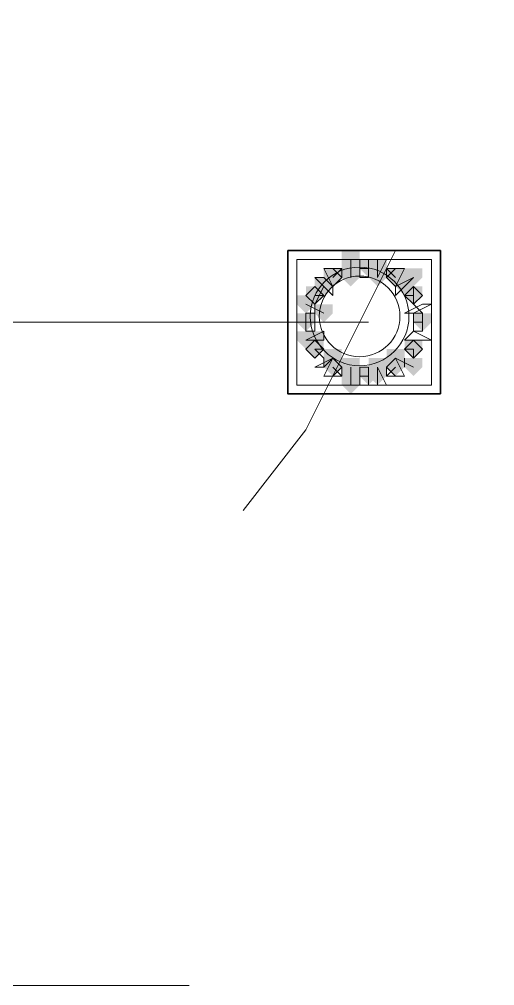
# Model space of a CAD drawing. Header units: millimetres. Extents: x 2315 to 4619, y 1334 to 1897.
# Drawn here: x 3853.13 to 3856.37, y 1534.67 to 1541.26 of the extents above; entities that cross this region are included whole.
import ezdxf

# ---------------------------------------------------------------- set-up
doc = ezdxf.new("R2010")
doc.units = ezdxf.units.MM
doc.linetypes.add('PDF_IMPORT', pattern=[1, 0.8, -0.2])
for name, color, linetype, true_color in [('PDF_10', 7, 'Continuous', 0x00b85c), ('PDF_AXIS', 7, 'Continuous', 0x00b85c), ('PDF_柱构件', 7, 'Continuous', 0x00b85c), ('PDF_转运站初步方案', 7, 'Continuous', 0x00b85c)]:
    doc.layers.add(name, color=color, linetype=linetype, true_color=true_color)
doc.layers.add('PDF_中心线层', color=1, linetype='Continuous')
doc.layers.add('PDF_粗实线层', color=7, linetype='Continuous')

msp = doc.modelspace()

# ---------------------------------------------------------------- hatches: boundary and pattern name
at = {"layer": 'PDF_10', "transparency": 33554559}
for points in [[(3855.5111, 1539.6195), (3855.45, 1539.6195), (3855.45, 1539.5584), (3855.5111, 1539.4974), (3855.5722, 1539.5584), (3855.5722, 1539.6195)], [(3855.5111, 1539.6195), (3855.45, 1539.6195), (3855.45, 1539.5584), (3855.5111, 1539.4974), (3855.5722, 1539.5584), (3855.5722, 1539.6195)], [(3855.5111, 1539.6195), (3855.45, 1539.6195), (3855.45, 1539.5584), (3855.5111, 1539.4974), (3855.5722, 1539.5584), (3855.5722, 1539.6195)], [(3855.2668, 1539.5584), (3855.2057, 1539.5584), (3855.2057, 1539.4974), (3855.2668, 1539.4363), (3855.3279, 1539.4974), (3855.3279, 1539.5584)], [(3855.2668, 1539.5584), (3855.2057, 1539.5584), (3855.2057, 1539.4974), (3855.2668, 1539.4363), (3855.3279, 1539.4974), (3855.3279, 1539.5584)], [(3855.6944, 1539.5584), (3855.6333, 1539.5584), (3855.6333, 1539.4974), (3855.6944, 1539.4363), (3855.7554, 1539.4974), (3855.7554, 1539.5584)], [(3855.6944, 1539.5584), (3855.6333, 1539.5584), (3855.6333, 1539.4974), (3855.6944, 1539.4363), (3855.7554, 1539.4974), (3855.7554, 1539.5584)], [(3855.1446, 1539.4363), (3855.0836, 1539.4363), (3855.0836, 1539.3752), (3855.1446, 1539.3141), (3855.2057, 1539.3752), (3855.2057, 1539.4363)], [(3855.1446, 1539.4363), (3855.0836, 1539.4363), (3855.0836, 1539.3752), (3855.1446, 1539.3141), (3855.2057, 1539.3752), (3855.2057, 1539.4363)], [(3855.8165, 1539.4363), (3855.7554, 1539.4363), (3855.7554, 1539.3752), (3855.8165, 1539.3141), (3855.8776, 1539.3752), (3855.8776, 1539.4363)], [(3855.8165, 1539.4363), (3855.7554, 1539.4363), (3855.7554, 1539.3752), (3855.8165, 1539.3141), (3855.8776, 1539.3752), (3855.8776, 1539.4363)], [(3855.0836, 1539.253), (3855.0225, 1539.253), (3855.0225, 1539.192), (3855.0836, 1539.1309), (3855.1446, 1539.192), (3855.1446, 1539.253)], [(3855.0836, 1539.253), (3855.0225, 1539.253), (3855.0225, 1539.192), (3855.0836, 1539.1309), (3855.1446, 1539.192), (3855.1446, 1539.253)], [(3855.8776, 1539.253), (3855.8165, 1539.253), (3855.8165, 1539.192), (3855.8776, 1539.1309), (3855.9387, 1539.192), (3855.9387, 1539.253)], [(3855.8776, 1539.253), (3855.8165, 1539.253), (3855.8165, 1539.192), (3855.8776, 1539.1309), (3855.9387, 1539.192), (3855.9387, 1539.253)], [(3855.1446, 1539.0698), (3855.0836, 1539.0698), (3855.0836, 1539.0087), (3855.1446, 1538.9476), (3855.2057, 1539.0087), (3855.2057, 1539.0698)], [(3855.1446, 1539.0698), (3855.0836, 1539.0698), (3855.0836, 1539.0087), (3855.1446, 1538.9476), (3855.2057, 1539.0087), (3855.2057, 1539.0698)], [(3855.8165, 1539.0698), (3855.7554, 1539.0698), (3855.7554, 1539.0087), (3855.8165, 1538.9476), (3855.8776, 1539.0087), (3855.8776, 1539.0698)], [(3855.8165, 1539.0698), (3855.7554, 1539.0698), (3855.7554, 1539.0087), (3855.8165, 1538.9476), (3855.8776, 1539.0087), (3855.8776, 1539.0698)], [(3855.2668, 1538.9476), (3855.2057, 1538.9476), (3855.2057, 1538.8866), (3855.2668, 1538.8255), (3855.3279, 1538.8866), (3855.3279, 1538.9476)], [(3855.2668, 1538.9476), (3855.2057, 1538.9476), (3855.2057, 1538.8866), (3855.2668, 1538.8255), (3855.3279, 1538.8866), (3855.3279, 1538.9476)], [(3855.6944, 1538.9476), (3855.6333, 1538.9476), (3855.6333, 1538.8866), (3855.6944, 1538.8255), (3855.7554, 1538.8866), (3855.7554, 1538.9476)], [(3855.6944, 1538.9476), (3855.6333, 1538.9476), (3855.6333, 1538.8866), (3855.6944, 1538.8255), (3855.7554, 1538.8866), (3855.7554, 1538.9476)], [(3855.5111, 1538.8866), (3855.45, 1538.8866), (3855.45, 1538.8255), (3855.5111, 1538.7644), (3855.5722, 1538.8255), (3855.5722, 1538.8866)], [(3855.5111, 1538.8866), (3855.45, 1538.8866), (3855.45, 1538.8255), (3855.5111, 1538.7644), (3855.5722, 1538.8255), (3855.5722, 1538.8866)]]:
    msp.add_hatch(color=6, dxfattribs=at).paths.add_polyline_path(points)
at = {"layer": 'PDF_柱构件', "transparency": 33554559}
for points in [[(3855.389, 1539.6806), (3855.3279, 1539.6806), (3855.3279, 1539.6195), (3855.389, 1539.5584), (3855.45, 1539.6195), (3855.45, 1539.6806)], [(3855.389, 1539.6195), (3855.3279, 1539.6195), (3855.3279, 1539.5584), (3855.389, 1539.4974), (3855.45, 1539.5584), (3855.45, 1539.6195)], [(3855.5722, 1539.6195), (3855.5111, 1539.6195), (3855.5111, 1539.5584), (3855.5722, 1539.4974), (3855.6333, 1539.5584), (3855.6333, 1539.6195)], [(3855.389, 1539.5584), (3855.3279, 1539.5584), (3855.3279, 1539.4974), (3855.389, 1539.4363), (3855.45, 1539.4974), (3855.45, 1539.5584)], [(3855.5722, 1539.5584), (3855.5111, 1539.5584), (3855.5111, 1539.4974), (3855.5722, 1539.4363), (3855.6333, 1539.4974), (3855.6333, 1539.5584)], [(3855.8165, 1539.5584), (3855.7554, 1539.5584), (3855.7554, 1539.4974), (3855.8165, 1539.4363), (3855.8776, 1539.4974), (3855.8776, 1539.5584)], [(3855.2057, 1539.4974), (3855.1446, 1539.4974), (3855.1446, 1539.4363), (3855.2057, 1539.3752), (3855.2668, 1539.4363), (3855.2668, 1539.4974)], [(3855.7554, 1539.4974), (3855.6944, 1539.4974), (3855.6944, 1539.4363), (3855.7554, 1539.3752), (3855.8165, 1539.4363), (3855.8165, 1539.4974)], [(3855.0836, 1539.3752), (3855.0225, 1539.3752), (3855.0225, 1539.3141), (3855.0836, 1539.253), (3855.1446, 1539.3141), (3855.1446, 1539.3752)], [(3855.2057, 1539.3141), (3855.1446, 1539.3141), (3855.1446, 1539.253), (3855.2057, 1539.192), (3855.2668, 1539.253), (3855.2668, 1539.3141)], [(3855.0836, 1539.1309), (3855.0225, 1539.1309), (3855.0225, 1539.0698), (3855.0836, 1539.0087), (3855.1446, 1539.0698), (3855.1446, 1539.1309)], [(3855.1446, 1539.1309), (3855.0836, 1539.1309), (3855.0836, 1539.0698), (3855.1446, 1539.0087), (3855.2057, 1539.0698), (3855.2057, 1539.1309)], [(3855.2668, 1539.0087), (3855.2057, 1539.0087), (3855.2057, 1538.9476), (3855.2668, 1538.8866), (3855.3279, 1538.9476), (3855.3279, 1539.0087)], [(3855.6944, 1539.0087), (3855.6333, 1539.0087), (3855.6333, 1538.9476), (3855.6944, 1538.8866), (3855.7554, 1538.9476), (3855.7554, 1539.0087)], [(3855.389, 1538.9476), (3855.3279, 1538.9476), (3855.3279, 1538.8866), (3855.389, 1538.8255), (3855.45, 1538.8866), (3855.45, 1538.9476)], [(3855.5722, 1538.9476), (3855.5111, 1538.9476), (3855.5111, 1538.8866), (3855.5722, 1538.8255), (3855.6333, 1538.8866), (3855.6333, 1538.9476)], [(3855.8165, 1538.9476), (3855.7554, 1538.9476), (3855.7554, 1538.8866), (3855.8165, 1538.8255), (3855.8776, 1538.8866), (3855.8776, 1538.9476)], [(3855.389, 1538.8866), (3855.3279, 1538.8866), (3855.3279, 1538.8255), (3855.389, 1538.7644), (3855.45, 1538.8255), (3855.45, 1538.8866)], [(3855.5722, 1538.8866), (3855.5111, 1538.8866), (3855.5111, 1538.8255), (3855.5722, 1538.7644), (3855.6333, 1538.8255), (3855.6333, 1538.8866)], [(3855.389, 1538.8255), (3855.3279, 1538.8255), (3855.3279, 1538.7644), (3855.389, 1538.7033), (3855.45, 1538.7644), (3855.45, 1538.8255)]]:
    msp.add_hatch(color=6, dxfattribs=at).paths.add_polyline_path(points)
at = {"layer": 'PDF_转运站初步方案', "transparency": 33554559}
for points in [[(3855.5111, 1539.6195), (3855.45, 1539.6195), (3855.45, 1539.5584), (3855.5111, 1539.4974), (3855.5722, 1539.5584), (3855.5722, 1539.6195)], [(3855.5111, 1539.6195), (3855.45, 1539.6195), (3855.45, 1539.5584), (3855.5111, 1539.4974), (3855.5722, 1539.5584), (3855.5722, 1539.6195)], [(3855.2668, 1539.5584), (3855.2057, 1539.5584), (3855.2057, 1539.4974), (3855.2668, 1539.4363), (3855.3279, 1539.4974), (3855.3279, 1539.5584)], [(3855.2668, 1539.5584), (3855.2057, 1539.5584), (3855.2057, 1539.4974), (3855.2668, 1539.4363), (3855.3279, 1539.4974), (3855.3279, 1539.5584)], [(3855.6944, 1539.5584), (3855.6333, 1539.5584), (3855.6333, 1539.4974), (3855.6944, 1539.4363), (3855.7554, 1539.4974), (3855.7554, 1539.5584)], [(3855.6944, 1539.5584), (3855.6333, 1539.5584), (3855.6333, 1539.4974), (3855.6944, 1539.4363), (3855.7554, 1539.4974), (3855.7554, 1539.5584)], [(3855.1446, 1539.4363), (3855.0836, 1539.4363), (3855.0836, 1539.3752), (3855.1446, 1539.3141), (3855.2057, 1539.3752), (3855.2057, 1539.4363)], [(3855.1446, 1539.4363), (3855.0836, 1539.4363), (3855.0836, 1539.3752), (3855.1446, 1539.3141), (3855.2057, 1539.3752), (3855.2057, 1539.4363)], [(3855.8165, 1539.4363), (3855.7554, 1539.4363), (3855.7554, 1539.3752), (3855.8165, 1539.3141), (3855.8776, 1539.3752), (3855.8776, 1539.4363)], [(3855.8165, 1539.4363), (3855.7554, 1539.4363), (3855.7554, 1539.3752), (3855.8165, 1539.3141), (3855.8776, 1539.3752), (3855.8776, 1539.4363)], [(3855.0836, 1539.253), (3855.0225, 1539.253), (3855.0225, 1539.192), (3855.0836, 1539.1309), (3855.1446, 1539.192), (3855.1446, 1539.253)], [(3855.0836, 1539.253), (3855.0225, 1539.253), (3855.0225, 1539.192), (3855.0836, 1539.1309), (3855.1446, 1539.192), (3855.1446, 1539.253)], [(3855.8776, 1539.253), (3855.8165, 1539.253), (3855.8165, 1539.192), (3855.8776, 1539.1309), (3855.9387, 1539.192), (3855.9387, 1539.253)], [(3855.8776, 1539.253), (3855.8165, 1539.253), (3855.8165, 1539.192), (3855.8776, 1539.1309), (3855.9387, 1539.192), (3855.9387, 1539.253)], [(3855.1446, 1539.0698), (3855.0836, 1539.0698), (3855.0836, 1539.0087), (3855.1446, 1538.9476), (3855.2057, 1539.0087), (3855.2057, 1539.0698)], [(3855.1446, 1539.0698), (3855.0836, 1539.0698), (3855.0836, 1539.0087), (3855.1446, 1538.9476), (3855.2057, 1539.0087), (3855.2057, 1539.0698)], [(3855.8165, 1539.0698), (3855.7554, 1539.0698), (3855.7554, 1539.0087), (3855.8165, 1538.9476), (3855.8776, 1539.0087), (3855.8776, 1539.0698)], [(3855.8165, 1539.0698), (3855.7554, 1539.0698), (3855.7554, 1539.0087), (3855.8165, 1538.9476), (3855.8776, 1539.0087), (3855.8776, 1539.0698)], [(3855.2668, 1538.9476), (3855.2057, 1538.9476), (3855.2057, 1538.8866), (3855.2668, 1538.8255), (3855.3279, 1538.8866), (3855.3279, 1538.9476)], [(3855.2668, 1538.9476), (3855.2057, 1538.9476), (3855.2057, 1538.8866), (3855.2668, 1538.8255), (3855.3279, 1538.8866), (3855.3279, 1538.9476)], [(3855.6944, 1538.9476), (3855.6333, 1538.9476), (3855.6333, 1538.8866), (3855.6944, 1538.8255), (3855.7554, 1538.8866), (3855.7554, 1538.9476)], [(3855.6944, 1538.9476), (3855.6333, 1538.9476), (3855.6333, 1538.8866), (3855.6944, 1538.8255), (3855.7554, 1538.8866), (3855.7554, 1538.9476)], [(3855.5111, 1538.8866), (3855.45, 1538.8866), (3855.45, 1538.8255), (3855.5111, 1538.7644), (3855.5722, 1538.8255), (3855.5722, 1538.8866)], [(3855.5111, 1538.8866), (3855.45, 1538.8866), (3855.45, 1538.8255), (3855.5111, 1538.7644), (3855.5722, 1538.8255), (3855.5722, 1538.8866)]]:
    msp.add_hatch(color=6, dxfattribs=at).paths.add_polyline_path(points)

# ---------------------------------------------------------------- linework, layer by layer
at = {"layer": 'PDF_10', "color": 6, "lineweight": 18}
for points in [[(3855.2668, 1539.4974), (3855.3279, 1539.5584)], [(3855.3279, 1539.4974), (3855.2668, 1539.5584)], [(3855.45, 1539.5584), (3855.5111, 1539.5584)], [(3855.6333, 1539.5584), (3855.6944, 1539.4974)], [(3855.6333, 1539.4974), (3855.6944, 1539.5584)], [(3855.1446, 1539.3141), (3855.2057, 1539.4363)], [(3855.8165, 1539.4363), (3855.8165, 1539.3141)], [(3855.2057, 1539.3752), (3855.1446, 1539.3752)], [(3855.7554, 1539.3752), (3855.8165, 1539.3752)], [(3855.0836, 1539.1309), (3855.0836, 1539.253)], [(3855.1446, 1539.192), (3855.0836, 1539.192)], [(3855.8165, 1539.192), (3855.8776, 1539.192)], [(3855.8776, 1539.253), (3855.8776, 1539.1309)], [(3855.2057, 1538.9476), (3855.1446, 1539.0087), (3855.2057, 1539.0087)], [(3855.7554, 1539.0087), (3855.8165, 1539.0087), (3855.8165, 1538.9476)], [(3855.3279, 1538.8255), (3855.2668, 1538.8866)], [(3855.3279, 1538.8866), (3855.2668, 1538.8255)], [(3855.6944, 1538.8866), (3855.6333, 1538.8255)], [(3855.6333, 1538.8866), (3855.6944, 1538.8255)], [(3855.5111, 1538.7644), (3855.5111, 1538.8255), (3855.45, 1538.8255)]]:
    msp.add_lwpolyline(points, dxfattribs=at)
at = {"layer": 'PDF_AXIS', "color": 6, "lineweight": 18}
msp.add_lwpolyline([(3855.9387, 1538.7644), (3855.9387, 1539.6195), (3855.0225, 1539.6195), (3855.0225, 1538.7644)], close=True, dxfattribs=at)
at = {"layer": 'PDF_中心线层', "color": 5, "linetype": 'PDF_IMPORT', "lineweight": 18, "ltscale": 14.048656}
msp.add_lwpolyline([(3843.0506, 1534.672), (3913.0495, 1534.672), (3913.0495, 1561.6698), (3843.0506, 1561.6698), (3843.0506, 1534.672)], dxfattribs=at)
at = {"layer": 'PDF_中心线层', "color": 6, "lineweight": 18}
for points in [[(3854.656, 1537.9093), (3855.0836, 1538.459), (3855.5722, 1539.4363), (3855.6944, 1539.6806)], [(3844.5776, 1539.192), (3855.5111, 1539.192)]]:
    msp.add_lwpolyline(points, dxfattribs=at)
at = {"layer": 'PDF_柱构件', "color": 6, "lineweight": 18}
for points in [[(3855.389, 1539.6195), (3855.389, 1539.4974)], [(3855.45, 1539.4974), (3855.5111, 1539.4974), (3855.5111, 1539.6195), (3855.45, 1539.6195)], [(3855.5722, 1539.6195), (3855.5722, 1539.4974), (3855.6333, 1539.6195)], [(3855.2668, 1539.4363), (3855.3279, 1539.4974), (3855.3279, 1539.5584), (3855.2057, 1539.5584)], [(3855.6333, 1539.4974), (3855.6944, 1539.4363), (3855.7554, 1539.5584), (3855.6333, 1539.5584)], [(3855.1446, 1539.4974), (3855.2668, 1539.3752), (3855.2668, 1539.4363), (3855.2057, 1539.4974)], [(3855.8165, 1539.4974), (3855.6944, 1539.4363), (3855.6944, 1539.3752)], [(3855.1446, 1539.3141), (3855.2057, 1539.3752), (3855.1446, 1539.4363), (3855.0836, 1539.3752)], [(3855.7554, 1539.3752), (3855.8165, 1539.3141), (3855.8776, 1539.3752), (3855.8165, 1539.4363)], [(3855.0836, 1539.3141), (3855.2057, 1539.253)], [(3855.8776, 1539.3141), (3855.7554, 1539.253), (3855.8165, 1539.253), (3855.9387, 1539.3141)], [(3855.1446, 1539.1309), (3855.1446, 1539.253), (3855.0836, 1539.253), (3855.0836, 1539.1309)], [(3855.8165, 1539.253), (3855.8165, 1539.1309), (3855.8776, 1539.1309), (3855.8776, 1539.253)], [(3855.0836, 1539.0698), (3855.2057, 1539.0698), (3855.2057, 1539.1309)], [(3855.9387, 1539.0698), (3855.8165, 1539.1309), (3855.7554, 1539.0698), (3855.8776, 1539.0698)], [(3855.2057, 1539.0087), (3855.1446, 1539.0698), (3855.0836, 1539.0087), (3855.1446, 1538.9476)], [(3855.8165, 1539.0698), (3855.7554, 1539.0087), (3855.8165, 1538.9476), (3855.8776, 1539.0087)], [(3855.3279, 1538.8866), (3855.2668, 1538.9476), (3855.2057, 1538.8255), (3855.3279, 1538.8255)], [(3855.6944, 1538.9476), (3855.6333, 1538.8866), (3855.6333, 1538.8255), (3855.7554, 1538.8255)], [(3855.8165, 1538.8866), (3855.6944, 1538.9476)], [(3855.389, 1538.7644), (3855.389, 1538.8866)], [(3855.5111, 1538.8866), (3855.45, 1538.8866), (3855.45, 1538.7644), (3855.5111, 1538.7644)], [(3855.6333, 1538.7644), (3855.5722, 1538.8866), (3855.5722, 1538.7644)]]:
    msp.add_lwpolyline(points, close=True, dxfattribs=at)
for points in [[(3855.1446, 1539.253), (3855.1446, 1539.3141)], [(3855.8165, 1539.3141), (3855.8776, 1539.253)], [(3855.8776, 1539.0698), (3855.8165, 1539.0698)], [(3855.2057, 1538.8866), (3855.2668, 1538.9476), (3855.1446, 1538.8866), (3855.2057, 1538.8866), (3855.2057, 1538.9476)], [(3855.7554, 1538.9476), (3855.7554, 1538.8866)]]:
    msp.add_lwpolyline(points, dxfattribs=at)
at = {"layer": 'PDF_粗实线层', "color": 6, "lineweight": 35}
msp.add_lwpolyline([(3855.9998, 1538.7033), (3855.9998, 1539.6806), (3854.9614, 1539.6806), (3854.9614, 1538.7033)], close=True, dxfattribs=at)
at = {"layer": 'PDF_转运站初步方案', "color": 6, "lineweight": 18}
for radius in [0.3359, 0.2749]:
    msp.add_circle((3855.4494, 1539.2318), radius, dxfattribs=at)

doc.saveas('drawing.dxf')
